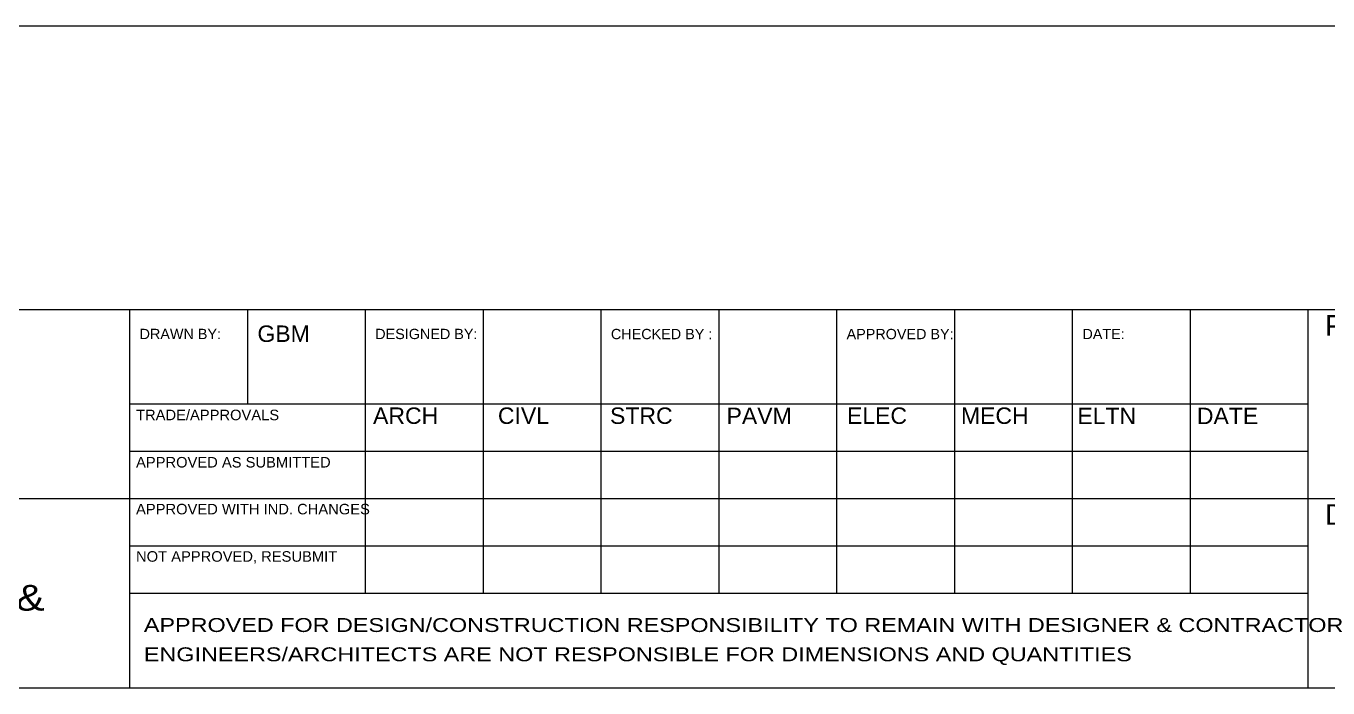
# Model space of a CAD drawing. Header units: millimetres. Extents: x -2143172 to 5255, y -610845 to 279739.
# Drawn here: x -1167567 to -1152191, y -610845 to -603020 of the extents above; entities that cross this region are included whole.
import ezdxf

# ---------------------------------------------------------------- set-up
doc = ezdxf.new("R2010")
doc.units = ezdxf.units.MM
doc.header["$LTSCALE"] = 30
doc.layers.add('Frame', color=7, linetype='Continuous', lineweight=5)
doc.styles.add('MARI3', font='arial.ttf', dxfattribs={"width": 1.2})
doc.styles.add('TTLB-A0-JeddahDP$0$Standard', font='txt_____.ttf')
doc.styles.add('TTLB-A0-JeddahDP$0$swis721', font='swiss.ttf')

msp = doc.modelspace()

# ---------------------------------------------------------------- linework, layer by layer
at = {"layer": 'Frame'}
for p, q in [((-1124592.6, -603019.8), (-1194179.6, -603019.8)), ((-1124592.6, -606373.6), (-1194179.6, -606373.6)), ((-1166344.8, -606373.6), (-1166344.8, -610845.4)), ((-1164953.2, -606373.6), (-1164953.2, -607491.5)), ((-1163561.6, -606373.6), (-1163561.6, -609727.4)), ((-1162169.9, -606373.6), (-1162169.9, -609727.4)), ((-1160778.3, -606373.6), (-1160778.3, -609727.4)), ((-1159386.7, -606373.6), (-1159386.7, -609727.4)), ((-1157995.1, -606373.6), (-1157995.1, -609727.4)), ((-1156603.4, -606373.6), (-1156603.4, -609727.4)), ((-1155211.8, -606373.6), (-1155211.8, -609727.4)), ((-1153820.2, -606373.6), (-1153820.2, -609727.4)), ((-1152427.4, -606373.6), (-1152427.4, -610845.4)), ((-1152427.4, -607491.5), (-1166344.8, -607491.5)), ((-1152427.4, -608050.5), (-1166344.8, -608050.5)), ((-1166344.8, -608609.5), (-1180262.2, -608609.5)), ((-1152427.4, -608609.5), (-1166344.8, -608609.5)), ((-1124592.6, -608609.5), (-1152427.4, -608609.5)), ((-1152427.4, -609168.5), (-1166344.8, -609168.5)), ((-1152427.4, -609727.4), (-1166344.8, -609727.4)), ((-1194179.6, -610845.4, 0.4), (-1124592.6, -610845.4, 0.4))]:
    msp.add_line(p, q, dxfattribs=at)

# ---------------------------------------------------------------- texts
at = {"layer": 'Frame', "width": 1.2}
for s, height, style, p in [('STELLA OBASANJO HOSPITAL  REFURBISHMENT &', 304.598, 'MARI3', (-1180000.2, -609931.1, 0)), ('APPROVED FOR DESIGN/CONSTRUCTION RESPONSIBILITY TO REMAIN WITH DESIGNER & CONTRACTOR', 164.616, 'TTLB-A0-JeddahDP$0$swis721', (-1166175.3, -610183.4)), ('ENGINEERS/ARCHITECTS ARE NOT RESPONSIBLE FOR DIMENSIONS AND QUANTITIES', 164.616, 'TTLB-A0-JeddahDP$0$swis721', (-1166175.3, -610529.6))]:
    msp.add_text(s, height=height, dxfattribs=dict(at, style=style)).set_placement(p)
at = {"layer": 'Frame', "style": 'TTLB-A0-JeddahDP$0$swis721'}
for s, insert, char_height, attachment_point in [('GBM', (-1164525.1, -606757.1), 194.41, 8), ('TRADE/APPROVALS', (-1166267.9, -607681.7), 124.423, 7), ('ARCH', (-1163083.9, -607726.3), 194.41, 8), ('CIVL', (-1161692.2, -607726.3), 194.41, 8), ('STRC', (-1160300.6, -607726.3), 194.41, 8), ('PAVM', (-1158909, -607726.3), 194.41, 8), ('ELEC', (-1157517.4, -607726.3), 194.41, 8), ('MECH', (-1156125.8, -607726.3), 194.41, 8), ('ELTN', (-1154803.9, -607726.3), 194.41, 8), ('DATE', (-1153377.3, -607726.3), 194.41, 8), ('APPROVED AS SUBMITTED', (-1166267.9, -608240.7), 124.423, 7), ('APPROVED WITH IND. CHANGES', (-1166267.9, -608794.6), 124.423, 7), ('NOT APPROVED, RESUBMIT', (-1166267.9, -609375.8), 124.423, 7)]:
    msp.add_mtext(s, dxfattribs=dict(at, insert=insert, char_height=char_height, attachment_point=attachment_point))
at = {"layer": 'Frame'}
for s, insert, char_height, width, attachment_point, style in [('PHASE & DISCIPLINE:', (-1152228.5, -606437.2), 243.014, 5832.34, 1, 'TTLB-A0-JeddahDP$0$swis721'), ('{\\fArial|b0|i0|c0|p34;DRAWN BY:}', (-1166226, -606660.1), 121.507, 1600.194, 4, 'TTLB-A0-JeddahDP$0$Standard'), ('{\\fArial|b0|i0|c0|p34;DESIGNED BY:}', (-1163443, -606660.9), 121.507, 2567.606, 4, 'TTLB-A0-JeddahDP$0$Standard'), ('{\\fArial|b0|i0|c0|p34;CHECKED BY :}', (-1160659.7, -606661.9), 121.507, 1721.907, 4, 'TTLB-A0-JeddahDP$0$Standard'), ('{\\fArial|b0|i0|c0|p34;APPROVED BY:}', (-1157876.5, -606662), 121.507, 1484.968, 4, 'TTLB-A0-JeddahDP$0$Standard'), ('{\\fArial|b0|i0|c0|p34;DATE:}', (-1155091, -606660.9), 121.507, 1849.489, 4, 'TTLB-A0-JeddahDP$0$Standard'), ('DRAWING TITLE:', (-1152228.5, -608673.1), 243.014, 5832.34, 1, 'TTLB-A0-JeddahDP$0$swis721')]:
    msp.add_mtext(s, dxfattribs=dict(at, insert=insert, char_height=char_height, width=width, attachment_point=attachment_point, style=style))

doc.saveas('drawing.dxf')
